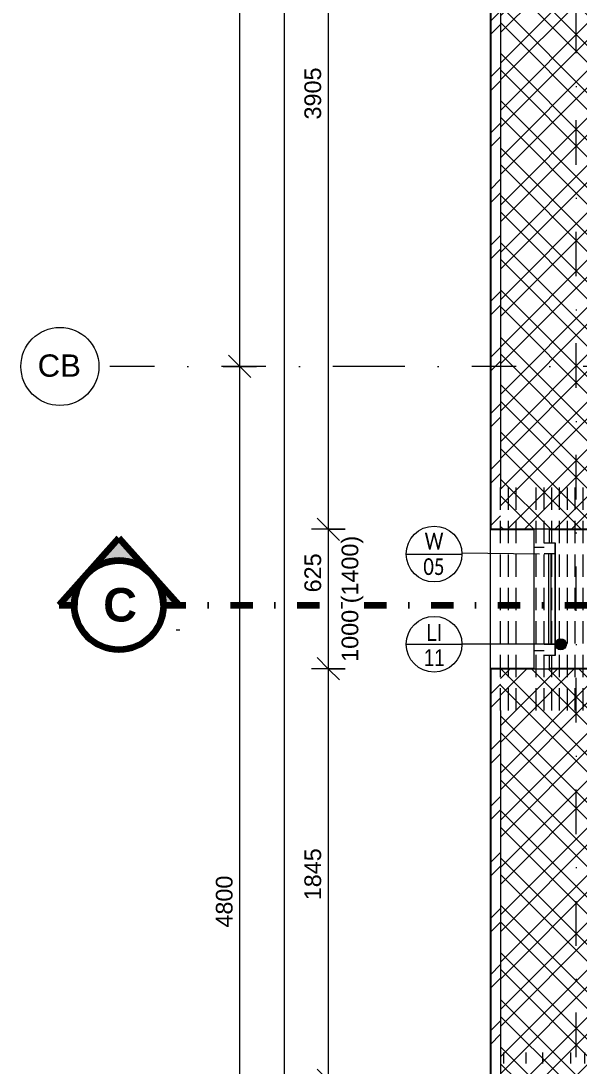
# Model space of a CAD drawing. Header units: millimetres. Extents: x -47427 to -6020, y -7799 to 12520.
# Drawn here: x -47427 to -44922, y -3738 to 947 of the extents above; entities that cross this region are included whole.
import ezdxf

# ---------------------------------------------------------------- set-up
doc = ezdxf.new("R2010")
doc.units = ezdxf.units.MM
for name, pattern in [('HA_Dash_3mm-S1mm', [150, 100, -50]), ('HA_DashDot_10mm-S3mm', [500, 200, -150, 0, -150]), ('HA_DashDot_4mm-S1mm', [200, 100, -50, 0, -50]), ('HA_DashDot_6mm-S2mm', [300, 100, -100, 0, -100])]:
    doc.linetypes.add(name, pattern=pattern)
for name, color, linetype, lineweight in [('A-____-____-DIMS', 9, 'Continuous', 5), ('A-____-____-DIMS-50', 9, 'Continuous', 5), ('A-GENM-____-HDLN', 9, 'HA_Dash_3mm-S1mm', 9), ('A-GENM-____-IDEN', 9, 'Continuous', 9), ('A-GENM-____-OTLN', 9, 'Continuous', 9), ('A-GLAZ-____-IDEN', 9, 'Continuous', 9), ('A-GLAZ-____-MCUT', 9, 'Continuous', 5), ('A-GLAZ-____-OTLN', 9, 'Continuous', 5), ('A-WALL-____-MCUT', 9, 'Continuous', 25), ('A-WALL-____-OTLN', 9, 'Continuous', 9), ('A-WALL-____-PATT', 9, 'Continuous', 25), ('G-____-____-SYMB', 9, 'HA_DashDot_4mm-S1mm', 9), ('S-GRID-____-IDEN', 9, 'Continuous', 9), ('S-GRID-____-OTLN', 9, 'Continuous', 5)]:
    doc.layers.add(name, color=color, linetype=linetype, lineweight=lineweight)
doc.styles.add('Arial', font='arial.ttf', dxfattribs={"height": 100})
doc.styles.add('Arial_1', font='arial.ttf', dxfattribs={"height": 75})
doc.styles.add('Arial_2', font='arial.ttf', dxfattribs={"width": 0.8, "height": 75})
doc.styles.add('Arial_3', font='arial.ttf', dxfattribs={"height": 50})
doc.styles.add('Arial_B_1', font='arialbd.ttf', dxfattribs={"height": 150})
doc.styles.add('Calibri', font='calibri.ttf', dxfattribs={"width": 0.8, "height": 75})
doc.dimstyles.new('Inner_Dimensions', dxfattribs={"dimscale": 304.8, "dimtxt": 76.519455, "dimasz": 0.328084, "dimexe": 0.246063, "dimexo": 0.0625, "dimgap": 0.032808, "dimtad": 1, "dimdec": 0, "dimzin": 0, "dimdsep": 46, "dimtxsty": 'Arial_1', "dimblk1": 'OBLIQUE', "dimblk2": 'OBLIQUE', "dimsah": 1, "dimcen": 0.09, "dimdle": 0.246063, "dimazin": 0, "dimtfac": 1, "dimtdec": 4, "dimtix": 1, "dimtmove": 2, "dimatfit": 3, "dimfxl": 0.246063, "dimfxlon": 1, "dimtvp": 1, "dimtolj": 1, "dimtzin": 0, "dimlwd": 9, "dimlwe": 9, "dimarcsym": 2})
doc.dimstyles.new('Inner_Dimensions_2', dxfattribs={"dimscale": 304.8, "dimtxt": 76.519455, "dimasz": 0.328084, "dimexe": 0.246063, "dimexo": 0.0625, "dimgap": 0.032808, "dimtad": 1, "dimdec": 0, "dimzin": 0, "dimdsep": 46, "dimtxsty": 'Arial_1', "dimblk1": 'OBLIQUE', "dimblk2": 'OBLIQUE', "dimsah": 1, "dimcen": 0.09, "dimdle": 0.246063, "dimazin": 0, "dimtfac": 1, "dimtdec": 4, "dimtix": 1, "dimtmove": 0, "dimatfit": 3, "dimfxl": 0.246063, "dimfxlon": 1, "dimtvp": 1, "dimtolj": 1, "dimtzin": 0, "dimlwd": 9, "dimlwe": 9, "dimarcsym": 2})

# ---------------------------------------------------------------- blocks, each defined once
blk = doc.blocks.new('HA_WD_SinglePanel - 625x1000-1662819-DPS_1NP-C')
at = {"layer": 'A-GLAZ-____-MCUT'}
for p, q in [((-312.5, 70), (-312.5, 0)), ((-232.5, 70), (-312.5, 70)), ((-232.5, 25), (-232.5, 70)), ((312.5, 70), (232.5, 70)), ((232.5, 70), (232.5, 25)), ((312.5, 0), (312.5, 70)), ((-312.5, 0), (-252.5, 0)), ((-252.5, -25), (-252.5, 25)), ((-202.5, 25), (-202.5, -25)), ((202.5, 5), (-202.5, 5)), ((202.5, -25), (202.5, 25)), ((252.5, 25), (252.5, -25)), ((252.5, 0), (312.5, 0)), ((-202.5, -25), (-252.5, -25)), ((202.5, -5), (-202.5, -5)), ((252.5, -25), (202.5, -25))]:
    blk.add_line(p, q, dxfattribs=at)
at = {"layer": 'A-GLAZ-____-OTLN'}
for p, q in [((232.5, 70), (-232.5, 70)), ((-252.5, -25), (-252.5, 25)), ((252.5, 25), (252.5, -25)), ((-252.5, -25), (252.5, -25)), ((202.5, -25), (-202.5, -25))]:
    blk.add_line(p, q, dxfattribs=at)
blk = doc.blocks.new('TB_Porotherm KPVarioUNI_1250mm - TB_Porotherm KPVarioUNI_1250mm-1891196-DPS_1NP-C')
at = {"layer": 'A-GENM-____-HDLN'}
for p, q in [((-625, 205), (625, 205)), ((-625, 105), (625, 105)), ((-625, 30), (625, 30)), ((-100, 0), (100, 0)), ((-625, -95), (625, -95)), ((-625, -157.5), (625, -157.5)), ((-625, -220), (625, -220))]:
    blk.add_line(p, q, dxfattribs=at)
blk = doc.blocks.new('TB_Porotherm KP7_1000mm - TB_Porotherm KP7_1000mm-1862848-DPS_1NP-C')
at = {"layer": 'A-GENM-____-HDLN'}
for p, q in [((-500, 35), (500, 35)), ((-500, 0), (500, 0)), ((-500, -35), (500, -35))]:
    blk.add_line(p, q, dxfattribs=at)
blk = doc.blocks.new('Grid - Radius 3_5mm-353793-DPS_1NP-C')
at = {"layer": 'S-GRID-____-IDEN'}
blk.add_circle((0, 0), 3.5, dxfattribs=at)
blk = doc.blocks.new('DIMBLOCK82-DPS_1NP-C')
at = {"layer": 'A-____-____-DIMS-50', "lineweight": 9}
for p, q in [((-46047.9, 2573.2), (-46097.9, 2623.2)), ((-45972.9, 2573.2), (-46122.9, 2573.2)), ((-46047.9, 2573.2), (-46047.9, -1331.8)), ((-46047.9, 2573.2), (-45997.9, 2523.2)), ((-46047.9, 2573.2), (-45972.9, 2573.2)), ((-46047.9, -1331.8), (-46097.9, -1281.8)), ((-45972.9, -1331.8), (-46122.9, -1331.8)), ((-46047.9, -1331.8), (-45997.9, -1381.8)), ((-46047.9, -1331.8), (-45972.9, -1331.8))]:
    blk.add_line(p, q, dxfattribs=at)
at = {"layer": 'A-____-____-DIMS-50', "color": 0, "lineweight": 9, "insert": (-46155.2, 505.3), "char_height": 75, "width": 276.883, "attachment_point": 1, "rotation": 90, "line_spacing_factor": 0.941778, "style": 'Arial_1'}
blk.add_mtext('3905', dxfattribs=at)
blk = doc.blocks.new('_Oblique')
at = {"color": 0, "linetype": 'ByBlock', "lineweight": -2}
blk.add_line((-0.5, -0.5), (0.5, 0.5), dxfattribs=at)
blk = doc.blocks.new('DIMBLOCK83-DPS_1NP-C')
at = {"layer": 'A-____-____-DIMS-50', "lineweight": 9}
for p, q in [((-46047.9, -1331.8), (-46097.9, -1281.8)), ((-45972.9, -1331.8), (-46122.9, -1331.8)), ((-46047.9, -1331.8), (-46047.9, -1956.8)), ((-46047.9, -1331.8), (-45997.9, -1381.8)), ((-46047.9, -1331.8), (-45972.9, -1331.8)), ((-46047.9, -1956.8), (-46097.9, -1906.8)), ((-45972.9, -1956.8), (-46122.9, -1956.8)), ((-46047.9, -1956.8), (-45997.9, -2006.8)), ((-46047.9, -1956.8), (-45972.9, -1956.8))]:
    blk.add_line(p, q, dxfattribs=at)
at = {"layer": 'A-____-____-DIMS-50', "color": 0, "lineweight": 9, "insert": (-46155.2, -1614.5), "char_height": 75, "width": 207.662, "attachment_point": 1, "rotation": 90, "line_spacing_factor": 0.941778, "style": 'Arial_1'}
blk.add_mtext('625', dxfattribs=at)
blk = doc.blocks.new('DIMBLOCK84-DPS_1NP-C')
at = {"layer": 'A-____-____-DIMS-50', "lineweight": 9}
for p, q in [((-46047.9, -1956.8), (-46097.9, -1906.8)), ((-45972.9, -1956.8), (-46122.9, -1956.8)), ((-46047.9, -1956.8), (-46047.9, -3801.8)), ((-46047.9, -1956.8), (-45997.9, -2006.8)), ((-46047.9, -1956.8), (-45972.9, -1956.8)), ((-46047.9, -3801.8), (-46097.9, -3751.8)), ((-45972.9, -3801.8), (-46122.9, -3801.8)), ((-46047.9, -3801.8), (-45997.9, -3851.8)), ((-46047.9, -3801.8), (-45972.9, -3801.8))]:
    blk.add_line(p, q, dxfattribs=at)
at = {"layer": 'A-____-____-DIMS-50', "color": 0, "lineweight": 9, "insert": (-46155.2, -2994.7), "char_height": 75, "width": 276.883, "attachment_point": 1, "rotation": 90, "line_spacing_factor": 0.941778, "style": 'Arial_1'}
blk.add_mtext('1845', dxfattribs=at)
blk = doc.blocks.new('HA_TAG_WD - Type Mark-1521999-DPS_1NP-C')
at = {"layer": 'A-GLAZ-____-IDEN'}
blk.add_line((-2.5, 0), (2.5, 0), dxfattribs=at)
blk.add_circle((0, 0), 2.5, dxfattribs=at)
blk = doc.blocks.new('Section - With Sheet Number-366786-DPS_1NP-C')
at = {"layer": 'G-____-____-SYMB', "linetype": 'Continuous', "lineweight": 5}
h = blk.add_hatch(color=256, dxfattribs=at)
edge = h.paths.add_edge_path()
edge.add_line((1.367, 0), (0, 0))
edge.add_arc((-4, 0), 4, 0, 180)
edge.add_line((-8, 0), (-9.367, 0))
edge.add_line((-9.367, 0), (-4, 6))
edge.add_line((-4, 6), (1.367, 0))
at = {"layer": 'G-____-____-SYMB', "linetype": 'Continuous', "lineweight": 100}
for p, q in [((-4, 6), (-9.367, 0)), ((1.367, 0), (-4, 6)), ((-9.367, 0), (-8, 0)), ((0, 0), (1.367, 0))]:
    blk.add_line(p, q, dxfattribs=at)
blk.add_circle((-4, 0), 4, dxfattribs=at)
blk.add_arc((-4, 0), 4, 0, 180, dxfattribs=at)
blk = doc.blocks.new('DIMBLOCK181-DPS_1NP-C')
at = {"layer": 'A-____-____-DIMS-50', "lineweight": 9}
for p, q in [((-46246.5, 8108.2), (-46246.5, -5861.8)), ((-46246.5, 8033.2), (-46296.5, 8083.2)), ((-46171.5, 8033.2), (-46321.5, 8033.2)), ((-46246.5, 8033.2), (-46196.5, 7983.2)), ((-46246.5, 8033.2), (-46171.5, 8033.2)), ((-46246.5, -5786.8), (-46296.5, -5736.8)), ((-46171.5, -5786.8), (-46321.5, -5786.8)), ((-46246.5, -5786.8), (-46196.5, -5836.8)), ((-46246.5, -5786.8), (-46171.5, -5786.8))]:
    blk.add_line(p, q, dxfattribs=at)
at = {"layer": 'A-____-____-DIMS-50', "color": 0, "lineweight": 9, "insert": (-46353.9, 979), "char_height": 75, "width": 346.103, "attachment_point": 1, "rotation": 90, "line_spacing_factor": 0.941778, "style": 'Arial_1'}
blk.add_mtext('13820', dxfattribs=at)
blk = doc.blocks.new('HA_TAG_GM_Products - Generic-588599-DPS_1NP-C')
at = {"layer": 'A-GENM-____-IDEN'}
blk.add_line((-2.5, 0), (2.5, 0), dxfattribs=at)
blk.add_circle((0, 0), 2.5, dxfattribs=at)
blk = doc.blocks.new('DIMBLOCK200-DPS_1NP-C')
at = {"layer": 'A-____-____-DIMS-50', "lineweight": 9}
for p, q in [((-46445.2, -601.8), (-46495.2, -551.8)), ((-46520.2, -601.8), (-46370.2, -601.8)), ((-46445.2, -601.8), (-46520.2, -601.8)), ((-46445.2, -5401.8), (-46445.2, -601.8)), ((-46445.2, -601.8), (-46395.2, -651.8)), ((-46445.2, -5401.8), (-46495.2, -5351.8)), ((-46520.2, -5401.8), (-46370.2, -5401.8)), ((-46445.2, -5401.8), (-46520.2, -5401.8)), ((-46445.2, -5401.8), (-46395.2, -5451.8))]:
    blk.add_line(p, q, dxfattribs=at)
at = {"layer": 'A-____-____-DIMS-50', "color": 0, "lineweight": 9, "insert": (-46552.6, -3117.2), "char_height": 75, "width": 276.883, "attachment_point": 1, "rotation": 90, "line_spacing_factor": 0.941778, "style": 'Arial_1'}
blk.add_mtext('4800', dxfattribs=at)
blk = doc.blocks.new('DIMBLOCK201-DPS_1NP-C')
at = {"layer": 'A-____-____-DIMS-50', "lineweight": 9}
for p, q in [((-46445.2, 6248.2), (-46495.2, 6298.2)), ((-46520.2, 6248.2), (-46370.2, 6248.2)), ((-46445.2, 6248.2), (-46520.2, 6248.2)), ((-46445.2, -601.8), (-46445.2, 6248.2)), ((-46445.2, 6248.2), (-46395.2, 6198.2)), ((-46445.2, -601.8), (-46495.2, -551.8)), ((-46520.2, -601.8), (-46370.2, -601.8)), ((-46445.2, -601.8), (-46520.2, -601.8)), ((-46445.2, -601.8), (-46395.2, -651.8))]:
    blk.add_line(p, q, dxfattribs=at)
at = {"layer": 'A-____-____-DIMS-50', "color": 0, "lineweight": 9, "insert": (-46552.6, 2707.8), "char_height": 75, "width": 276.883, "attachment_point": 1, "rotation": 90, "line_spacing_factor": 0.941778, "style": 'Arial_1'}
blk.add_mtext('6850', dxfattribs=at)

msp = doc.modelspace()

# ---------------------------------------------------------------- hatches: boundary and pattern name
at = {"layer": 'A-GENM-____-IDEN'}
h = msp.add_hatch(color=256, dxfattribs=at)
edge = h.paths.add_edge_path()
edge.add_arc((-45004.6, -1847.1), 25, 0, 360)
at = {"layer": 'A-WALL-____-PATT', "lineweight": 5}
h = msp.add_hatch(dxfattribs=at)
h.set_pattern_fill('FP_4', color=256, style=0, pattern_type=2)
h.set_pattern_definition([(45, (0, 0), (-125.7236, 125.7236), []), (45, (0, 190.5), (-125.7236, 125.7236), [])])
h.paths.add_polyline_path([(-45319.9, -5786.8), (-45274.9, -5786.8), (-45274.9, -4801.8), (-45319.9, -4801.8)])
h.paths.add_polyline_path([(-45319.9, -3801.8), (-45274.9, -3801.8), (-45274.9, -1956.8), (-45319.9, -1956.8), (-45319.9, -3585)])
h.paths.add_polyline_path([(-45319.9, -1331.8), (-45274.9, -1331.8), (-45274.9, 2573.2), (-45319.9, 2573.2), (-45319.9, -1172.3)])
h.paths.add_polyline_path([(-45319.9, 3573.2), (-45274.9, 3573.2), (-45274.9, 7988.2), (-45319.9, 7988.2), (-45319.9, 6065.6)])
h = msp.add_hatch(dxfattribs=at)
h.set_pattern_fill('FP_1', color=256, style=0, pattern_type=2)
h.set_pattern_definition([(45, (0, 0), (-106.066, 106.066), []), (45, (75, 0), (-106.066, 106.066), []), (315, (0, 0), (106.066, 106.066), []), (315, (75, 0), (106.066, 106.066), [])])
h.paths.add_polyline_path([(-44834.9, -5301.8), (-44834.9, -4801.8), (-45274.9, -4801.8), (-45274.9, -5301.8)])
h.paths.add_polyline_path([(-44834.9, -3801.8), (-44834.9, -1956.8), (-45274.9, -1956.8), (-45274.9, -3801.8)])
h.paths.add_polyline_path([(-44834.9, -1331.8), (-44834.9, 2573.2), (-45274.9, 2573.2), (-45274.9, -1331.8), (-45054.9, -1331.8)])
h.paths.add_polyline_path([(-44834.9, 3573.2), (-44834.9, 7988.2), (-45274.9, 7988.2), (-45274.9, 3573.2)])

# ---------------------------------------------------------------- linework, layer by layer
at = {"layer": 'A-GENM-____-IDEN'}
msp.add_line((-45004.6, -1847.1), (-45448.2, -1847.1), dxfattribs=at)
msp.add_circle((-45004.6, -1847.1), 25, dxfattribs=at)
at = {"layer": 'A-GLAZ-____-IDEN'}
msp.add_line((-45099.8, -1442.6), (-45448.2, -1438.3), dxfattribs=at)
at = {"layer": 'A-WALL-____-MCUT'}
for p, q in [((-45319.9, 2573.2), (-45319.9, -1331.8)), ((-45319.9, -1331.8), (-45124.9, -1331.8)), ((-45054.9, -1331.8), (-44834.9, -1331.8)), ((-45124.9, -1956.8), (-45319.9, -1956.8)), ((-45319.9, -1956.8), (-45319.9, -3801.8)), ((-44834.9, -1956.8), (-45054.9, -1956.8))]:
    msp.add_line(p, q, dxfattribs=at)
at = {"layer": 'A-WALL-____-MCUT', "lineweight": 9}
for p, q in [((-45274.9, 2573.2), (-45274.9, -1144.2)), ((-45274.9, -2144.3), (-45274.9, -3801.8))]:
    msp.add_line(p, q, dxfattribs=at)
at = {"layer": 'A-WALL-____-OTLN'}
msp.add_line((-45319.9, -1956.8), (-45319.9, -1331.8), dxfattribs=at)
at = {"layer": 'G-____-____-SYMB', "linetype": 'HA_DashDot_6mm-S2mm', "lineweight": 100}
msp.add_line((-46787.2, -1671.8), (-44668.2, -1671.8), dxfattribs=at)
at = {"layer": 'S-GRID-____-OTLN', "linetype": 'HA_DashDot_10mm-S3mm', "lineweight": 9}
for p, q in [((-44934.9, -6198.9), (-44934.9, 10920.5)), ((-45827.4, -601.8), (-47077.4, -601.8)), ((-22199.7, -601.8), (-45827.4, -601.8))]:
    msp.add_line(p, q, dxfattribs=at)

# ---------------------------------------------------------------- block references
at = {"layer": 'A-GENM-____-IDEN', "xscale": 49.99999999999998, "yscale": 49.99999999999998, "zscale": 49.99999999999998}
msp.add_blockref('HA_TAG_GM_Products - Generic-588599-DPS_1NP-C', (-45573.2, -1847.1), dxfattribs=at)
at = {"layer": 'A-GENM-____-OTLN', "rotation": 90.0000000000015}
for name, p in [('TB_Porotherm KP7_1000mm - TB_Porotherm KP7_1000mm-1862848-DPS_1NP-C', (-45239.9, -1644.3)), ('TB_Porotherm KP7_1000mm - TB_Porotherm KP7_1000mm-1862848-DPS_1NP-C', (-45079.9, -1644.3)), ('TB_Porotherm KP7_1000mm - TB_Porotherm KP7_1000mm-1862848-DPS_1NP-C', (-45009.9, -1644.3)), ('TB_Porotherm KP7_1000mm - TB_Porotherm KP7_1000mm-1862848-DPS_1NP-C', (-44939.9, -1644.3)), ('TB_Porotherm KPVarioUNI_1250mm - TB_Porotherm KPVarioUNI_1250mm-1891196-DPS_1NP-C', (-45054.9, -4301.8))]:
    msp.add_blockref(name, p, dxfattribs=at)
at = {"layer": 'A-GLAZ-____-IDEN', "xscale": 49.99999999999998, "yscale": 49.99999999999998, "zscale": 49.99999999999998}
msp.add_blockref('HA_TAG_WD - Type Mark-1521999-DPS_1NP-C', (-45573.2, -1442.6), dxfattribs=at)
at = {"layer": 'A-GLAZ-____-OTLN', "rotation": 89.9999999999999}
msp.add_blockref('HA_WD_SinglePanel - 625x1000-1662819-DPS_1NP-C', (-45054.9, -1644.3), dxfattribs=at)
at = {"layer": 'G-____-____-SYMB', "linetype": 'Continuous', "lineweight": 100, "xscale": 49.99999999999998, "yscale": 49.99999999999998, "zscale": 49.99999999999998}
msp.add_blockref('Section - With Sheet Number-366786-DPS_1NP-C', (-46787.2, -1671.8), dxfattribs=at)
at = {"layer": 'S-GRID-____-IDEN', "xscale": 49.99999999999998, "yscale": 49.99999999999998, "zscale": 49.99999999999998, "rotation": 90}
msp.add_blockref('Grid - Radius 3_5mm-353793-DPS_1NP-C', (-47252.4, -601.8), dxfattribs=at)

# ---------------------------------------------------------------- texts
at = {"layer": 'A-GENM-____-IDEN', "lineweight": 5, "char_height": 75, "attachment_point": 1, "style": 'Arial_2'}
for s, insert, width in [('LI', (-45607, -1757), 86.582), ('11', (-45619, -1869.7), 115.443)]:
    msp.add_mtext(s, dxfattribs=dict(at, insert=insert, width=width))
at = {"layer": 'A-GLAZ-____-IDEN', "lineweight": 5, "char_height": 75, "attachment_point": 1, "style": 'Calibri'}
for s, insert, width in [('W', (-45615, -1347.4), 105.823), ('05', (-45621.6, -1461.7), 121.856)]:
    msp.add_mtext(s, dxfattribs=dict(at, insert=insert, width=width))
at = {"layer": 'A-GLAZ-____-IDEN', "lineweight": 5, "insert": (-45988.3, -1925.9), "char_height": 75, "width": 701.477, "attachment_point": 1, "rotation": 90, "style": 'Arial_1'}
msp.add_mtext('1000 (1400)', dxfattribs=at)
at = {"layer": 'G-____-____-SYMB', "linetype": 'Continuous', "lineweight": 5, "attachment_point": 1}
for s, insert, char_height, width, style in [('\\fArial|b1|i0|c0|p34|;C', (-47057.9, -1595.2), 150, 184.388, 'Arial_B_1'), ('-', (-46733.7, -1752.2), 50, 28.059, 'Arial_3')]:
    msp.add_mtext(s, dxfattribs=dict(at, insert=insert, char_height=char_height, width=width, style=style))
at = {"layer": 'S-GRID-____-IDEN', "lineweight": 5, "insert": (-47352.1, -547.9), "char_height": 100, "width": 240.506, "attachment_point": 1, "style": 'Arial'}
msp.add_mtext('CB', dxfattribs=at)

# ---------------------------------------------------------------- dimensions: what is measured, and where the dimension line sits
at = {"layer": 'A-____-____-DIMS', "lineweight": 9}
for base, p1, p2, override, picture, middle in [((-46246.5, -5786.8), (-46171.5, 8033.2), (-46171.5, -5786.8), {"dimpost": '<>', "dimfxl": 13820}, 'DIMBLOCK181-DPS_1NP-C', (-46294.8, 1123.2)), ((-46445.2, 6248.2), (-46520.2, -601.8), (-46520.2, 6248.2), {"dimpost": '<>', "dimfxl": 6850}, 'DIMBLOCK201-DPS_1NP-C', (-46493.5, 2823.2)), ((-46047.9, -1331.8), (-45972.9, 2573.2), (-45972.9, -1331.8), {"dimpost": '<>', "dimfxl": 3905}, 'DIMBLOCK82-DPS_1NP-C', (-46096.2, 620.7)), ((-46445.2, -601.8), (-46520.2, -5401.8), (-46520.2, -601.8), {"dimpost": '<>', "dimfxl": 4800}, 'DIMBLOCK200-DPS_1NP-C', (-46493.5, -3001.8)), ((-46047.9, -3801.8), (-45972.9, -1956.8), (-45972.9, -3801.8), {"dimpost": '<>', "dimfxl": 1845}, 'DIMBLOCK84-DPS_1NP-C', (-46096.2, -2879.3))]:
    dim = msp.add_linear_dim(base=base, p1=p1, p2=p2, angle=90, dimstyle='Inner_Dimensions_2', override=override, dxfattribs=at)
    dim.commit()
    dim.dimension.update_dxf_attribs({"geometry": picture, "text_midpoint": middle})
dim = msp.add_linear_dim(base=(-46047.9, -1956.8), p1=(-45972.9, -1331.8), p2=(-45972.9, -1956.8), angle=90, dimstyle='Inner_Dimensions', override={"dimpost": '<>', "dimfxl": 625}, dxfattribs=at)
dim.commit()
dim.dimension.update_dxf_attribs({"geometry": 'DIMBLOCK83-DPS_1NP-C', "text_midpoint": (-46105.2, -1510.7), "dimtype": 160, "text_rotation": 90})

doc.saveas('drawing.dxf')
